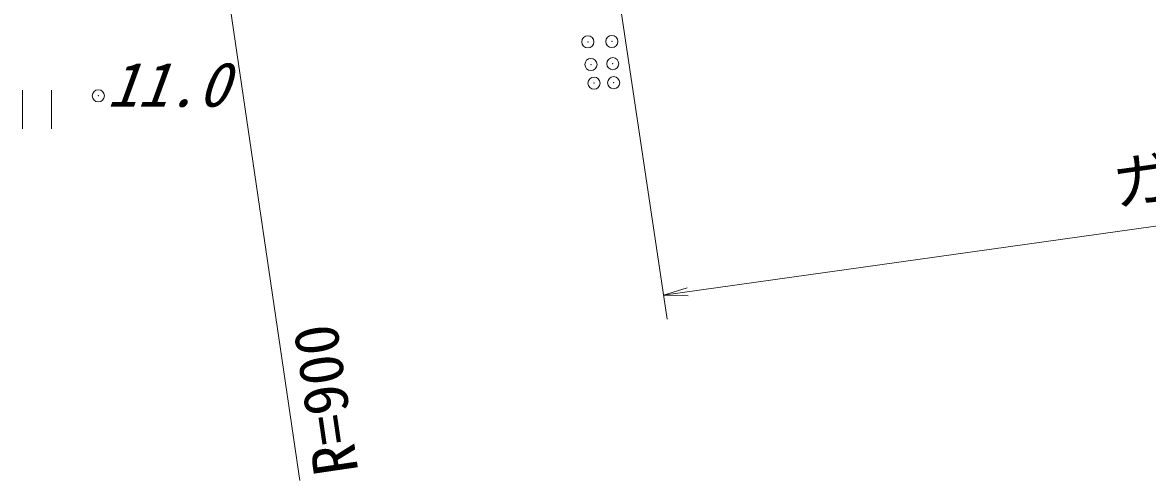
# Model space of a CAD drawing. Units: millimetres, scale not verified. Extents: x 40000 to 680000, y 20000 to 380000.
# Drawn here: x 482020 to 528426, y 261564 to 280444 of the extents above; entities that cross this region are included whole.
import ezdxf
from ezdxf.enums import TextEntityAlignment as Align

# ---------------------------------------------------------------- set-up
doc = ezdxf.new("R2010")
doc.units = ezdxf.units.MM
doc.header["$LTSCALE"] = 1000
doc.header["$PDMODE"] = 32
doc.header["$PDSIZE"] = 500
for name, color, linetype, lineweight in [('M-BGD', 7, 'Continuous', 13), ('M-BMK-SRVR', 3, 'Continuous', 13), ('M-STR-HTXT', 7, 'Continuous', 13)]:
    doc.layers.add(name, color=color, linetype=linetype, lineweight=lineweight)
doc.styles.add('ＭＳ ゴシック', font='')
doc.styles.get('ＭＳ ゴシック').set_extended_font_data('MS Gothic')

# ---------------------------------------------------------------- blocks, each defined once
blk = doc.blocks.new('田')
at = {"color": 7, "linetype": 'Continuous', "lineweight": 13}
for p, q in [((-0.75, 2), (-0.75, 0)), ((0.75, 0), (0.75, 2))]:
    blk.add_line(p, q, dxfattribs=at)

msp = doc.modelspace()

# ---------------------------------------------------------------- linework, layer by layer
at = {"layer": 'M-BGD'}
for p in [(505341, 279645), (506330, 279662), (505468, 278710), (506367, 278746), (505596, 277944), (506405, 277962), (485148, 277425)]:
    msp.add_point(p, dxfattribs=at)
at = {"layer": 'M-BMK-SRVR'}
msp.add_line((488622, 294381), (493454, 261564), dxfattribs=at)
at = {"layer": 'M-STR-HTXT'}
for p, q in [((505085, 291874), (508614, 268208)), ((508466, 269197), (560934, 276585)), ((508466, 269197), (509433, 269502)), ((508466, 269197), (509480, 269172))]:
    msp.add_line(p, q, dxfattribs=at)

# ---------------------------------------------------------------- block references
at = {"layer": 'M-BGD', "xscale": 800, "yscale": 800}
msp.add_blockref('田', (482620, 276060), dxfattribs=at)

# ---------------------------------------------------------------- texts
at = {"layer": 'M-BGD', "style": 'ＭＳ ゴシック', "oblique": 20}
msp.add_text('11.0', height=1833, dxfattribs=at).set_placement((485490, 276422), align=Align.BOTTOM_LEFT)
at = {"layer": 'M-BMK-SRVR', "style": 'ＭＳ ゴシック'}
msp.add_text('R=900', height=1833, rotation=98.376, dxfattribs=at).set_placement((496420, 262019), align=Align.BOTTOM_LEFT)
at = {"layer": 'M-STR-HTXT', "style": 'ＭＳ ゴシック'}
msp.add_text('ガードレール', height=1833, rotation=8.015, dxfattribs=at).set_placement((534631, 273386), align=Align.BOTTOM_CENTER)

doc.saveas('drawing.dxf')
